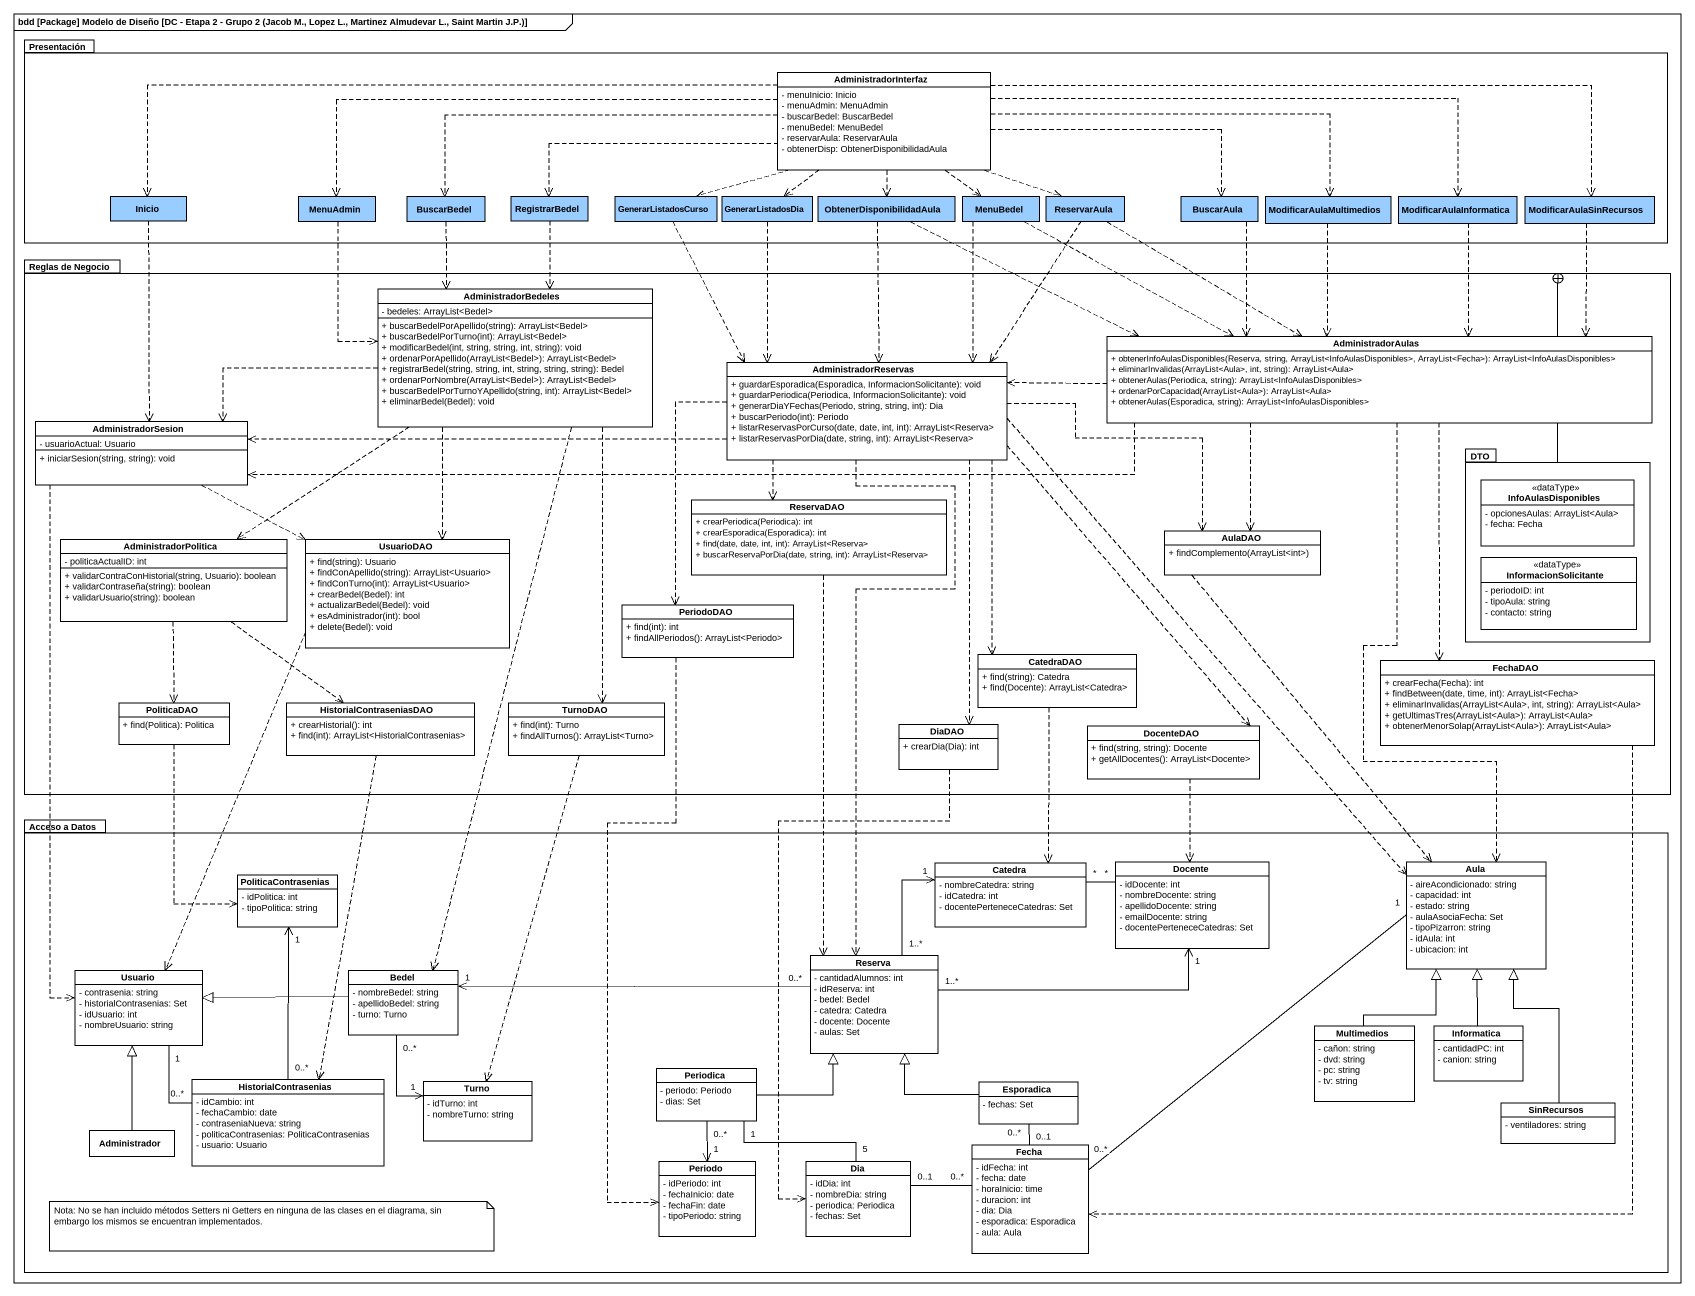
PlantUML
@startuml
mainframe bdd [Package] Modelo de Diseño [DC - Etapa 2 - Grupo 2 (Jacob M., Lopez L., Martinez Almudevar L., Saint Martin J.P.)]
hide circle
hide empty members
skinparam classAttributeIconSize 0
package Presentación {
  class AdministradorInterfaz {
    - menuInicio: Inicio
    - menuAdmin: MenuAdmin
    - buscarBedel: BuscarBedel
    - menuBedel: MenuBedel
    - reservarAula: ReservarAula
    - obtenerDisp: ObtenerDisponibilidadAula
  }
  class Inicio #99CCFF
  class MenuAdmin #99CCFF
  class BuscarBedel #99CCFF
  class RegistrarBedel #99CCFF
  class GenerarListadosCurso #99CCFF
  class GenerarListadosDia #99CCFF
  class ObtenerDisponibilidadAula #99CCFF
  class MenuBedel #99CCFF
  class ReservarAula #99CCFF
  class BuscarAula #99CCFF
  class ModificarAulaMultimedios #99CCFF
  class ModificarAulaInformatica #99CCFF
  class ModificarAulaSinRecursos #99CCFF
}
package "Reglas de Negocio" as Reglas_de_Negocio {
  class AdministradorBedeles {
    - bedeles: ArrayList<Bedel>
    + buscarBedelPorApellido(string): ArrayList<Bedel>
    + buscarBedelPorTurno(int): ArrayList<Bedel>
    + modificarBedel(int, string, string, int, string): void
    + ordenarPorApellido(ArrayList<Bedel>): ArrayList<Bedel>
    + registrarBedel(string, string, int, string, string, string): Bedel
    + ordenarPorNombre(ArrayList<Bedel>): ArrayList<Bedel>
    + buscarBedelPorTurnoYApellido(string, int): ArrayList<Bedel>
    + eliminarBedel(Bedel): void
  }
  class AdministradorAulas {
    + obtenerInfoAulasDisponibles(Reserva, string, ArrayList<InfoAulasDisponibles>, ArrayList<Fecha>): ArrayList<InfoAulasDisponibles>
    + eliminarInvalidas(ArrayList<Aula>, int, string): ArrayList<Aula>
    + obtenerAulas(Periodica, string): ArrayList<InfoAulasDisponibles>
    + ordenarPorCapacidad(ArrayList<Aula>): ArrayList<Aula>
    + obtenerAulas(Esporadica, string): ArrayList<InfoAulasDisponibles>
  }
  class AdministradorReservas {
    + guardarEsporadica(Esporadica, InformacionSolicitante): void
    + guardarPeriodica(Periodica, InformacionSolicitante): void
    + generarDiaYFechas(Periodo, string, string, int): Dia
    + buscarPeriodo(int): Periodo
    + listarReservasPorCurso(date, date, int, int): ArrayList<Reserva>
    + listarReservasPorDia(date, string, int): ArrayList<Reserva>
  }
  class AdministradorSesion {
    - usuarioActual: Usuario
    + iniciarSesion(string, string): void
  }
  package DTO {
    class InfoAulasDisponibles <<dataType>> {
      - opcionesAulas: ArrayList<Aula>
      - fecha: Fecha
    }
    class InformacionSolicitante <<dataType>> {
      - periodoID: int
      - tipoAula: string
      - contacto: string
    }
  }
  class ReservaDAO {
    + crearPeriodica(Periodica): int
    + crearEsporadica(Esporadica): int
    + find(date, date, int, int): ArrayList<Reserva>
    + buscarReservaPorDia(date, string, int): ArrayList<Reserva>
  }
  class AdministradorPolitica {
    - politicaActualID: int
    + validarContraConHistorial(string, Usuario): boolean
    + validarContraseña(string): boolean
    + validarUsuario(string): boolean
  }
  class UsuarioDAO {
    + find(string): Usuario
    + findConApellido(string): ArrayList<Usuario>
    + findConTurno(int): ArrayList<Usuario>
    + crearBedel(Bedel): int
    + actualizarBedel(Bedel): void
    + esAdministrador(int): bool
    + delete(Bedel): void
  }
  class AulaDAO {
    + findComplemento(ArrayList<int>)
  }
  class PeriodoDAO {
    + find(int): int
    + findAllPeriodos(): ArrayList<Periodo>
  }
  class CatedraDAO {
    + find(string): Catedra
    + find(Docente): ArrayList<Catedra>
  }
  class FechaDAO {
    + crearFecha(Fecha): int
    + findBetween(date, time, int): ArrayList<Fecha>
    + eliminarInvalidas(ArrayList<Aula>, int, string): ArrayList<Aula>
    + getUltimasTres(ArrayList<Aula>): ArrayList<Aula>
    + obtenerMenorSolap(ArrayList<Aula>): ArrayList<Aula>
  }
  class PoliticaDAO {
    + find(Politica): Politica
  }
  class HistorialContraseniasDAO {
    + crearHistorial(): int
    + find(int): ArrayList<HistorialContrasenias>
  }
  class TurnoDAO {
    + find(int): Turno
    + findAllTurnos(): ArrayList<Turno>
  }
  class DiaDAO {
    + crearDia(Dia): int
  }
  class DocenteDAO {
    + find(string, string): Docente
    + getAllDocentes(): ArrayList<Docente>
  }
}
package "Acceso a Datos" as Acceso_a_Datos {
  class Catedra {
    - nombreCatedra: string
    - idCatedra: int
    - docentePerteneceCatedras: Set
  }
  class Docente {
    - idDocente: int
    - nombreDocente: string
    - apellidoDocente: string
    - emailDocente: string
    - docentePerteneceCatedras: Set
  }
  class Aula {
    - aireAcondicionado: string
    - capacidad: int
    - estado: string
    - aulaAsociaFecha: Set
    - tipoPizarron: string
    - idAula: int
    - ubicacion: int
  }
  class PoliticaContrasenias {
    - idPolitica: int
    - tipoPolitica: string
  }
  class Usuario {
    - contrasenia: string
    - historialContrasenias: Set
    - idUsuario: int
    - nombreUsuario: string
  }
  class Bedel {
    - nombreBedel: string
    - apellidoBedel: string
    - turno: Turno
  }
  class Reserva {
    - cantidadAlumnos: int
    - idReserva: int
    - bedel: Bedel
    - catedra: Catedra
    - docente: Docente
    - aulas: Set
  }
  class Multimedios {
    - cañon: string
    - dvd: string
    - pc: string
    - tv: string
  }
  class Informatica {
    - cantidadPC: int
    - canion: string
  }
  class HistorialContrasenias {
    - idCambio: int
    - fechaCambio: date
    - contraseniaNueva: string
    - politicaContrasenias: PoliticaContrasenias
    - usuario: Usuario
  }
  class Turno {
    - idTurno: int
    - nombreTurno: string
  }
  class Periodica {
    - periodo: Periodo
    - dias: Set
  }
  class Esporadica {
    - fechas: Set
  }
  class Administrador
  class SinRecursos {
    - ventiladores: string
  }
  class Periodo {
    - idPeriodo: int
    - fechaInicio: date
    - fechaFin: date
    - tipoPeriodo: string
  }
  class Dia {
    - idDia: int
    - nombreDia: string
    - periodica: Periodica
    - fechas: Set
  }
  class Fecha {
    - idFecha: int
    - fecha: date
    - horaInicio: time
    - duracion: int
    - dia: Dia
    - esporadica: Esporadica
    - aula: Aula
  }
}
AdministradorInterfaz .left.> Inicio
AdministradorInterfaz .left.> MenuAdmin
AdministradorInterfaz .left.> BuscarBedel
AdministradorInterfaz .left.> RegistrarBedel
AdministradorInterfaz .left.> GenerarListadosCurso
AdministradorInterfaz ..> GenerarListadosDia
AdministradorInterfaz ..> ObtenerDisponibilidadAula
AdministradorInterfaz ..> MenuBedel
AdministradorInterfaz .right.> ReservarAula
AdministradorInterfaz .right.> BuscarAula
AdministradorInterfaz .right.> ModificarAulaMultimedios
AdministradorInterfaz .right.> ModificarAulaInformatica
AdministradorInterfaz .right.> ModificarAulaSinRecursos
Inicio ..> AdministradorSesion
MenuAdmin ..> AdministradorBedeles
BuscarBedel ..> AdministradorBedeles
RegistrarBedel ..> AdministradorBedeles
GenerarListadosCurso ..> AdministradorReservas
GenerarListadosDia ..> AdministradorReservas
ObtenerDisponibilidadAula .right.> AdministradorAulas
ObtenerDisponibilidadAula ..> AdministradorReservas
MenuBedel .right.> AdministradorAulas
MenuBedel ..> AdministradorReservas
ReservarAula .right.> AdministradorAulas
ReservarAula ..> AdministradorReservas
BuscarAula ..> AdministradorAulas
ModificarAulaMultimedios ..> AdministradorAulas
ModificarAulaInformatica ..> AdministradorAulas
ModificarAulaSinRecursos ..> AdministradorAulas
AdministradorBedeles .left.> AdministradorSesion
AdministradorBedeles ..> AdministradorPolitica
AdministradorBedeles ..> UsuarioDAO
AdministradorBedeles ..> TurnoDAO
AdministradorBedeles ..> Bedel
AdministradorAulas .left.> AdministradorReservas
AdministradorAulas .left.> AdministradorSesion
AdministradorAulas ..> AulaDAO
AdministradorAulas ..> FechaDAO
AdministradorAulas ..> Aula
AdministradorReservas .left.> AdministradorSesion
AdministradorReservas ..> ReservaDAO
AdministradorReservas .right.> AulaDAO
AdministradorReservas ..> PeriodoDAO
AdministradorReservas ..> CatedraDAO
AdministradorReservas ..> DiaDAO
AdministradorReservas ..> DocenteDAO
AdministradorReservas ..> Aula
AdministradorReservas ..> Reserva
AdministradorSesion .right.> UsuarioDAO
AdministradorSesion ..> Usuario
DTO -left-+ Reglas_de_Negocio
ReservaDAO ..> Reserva
AdministradorPolitica ..> PoliticaDAO
AdministradorPolitica ..> HistorialContraseniasDAO
UsuarioDAO ..> Usuario
AulaDAO ..> Aula
PeriodoDAO ..> Periodo
CatedraDAO ..> Catedra
FechaDAO ..> Fecha
PoliticaDAO ..> PoliticaContrasenias
HistorialContraseniasDAO ..> HistorialContrasenias
TurnoDAO ..> Turno
DiaDAO ..> Dia
DocenteDAO ..> Docente
Catedra "*" -right- "*" Docente
Usuario "1" -- "0..*" HistorialContrasenias
Bedel -left-|> Usuario
Bedel "0..*" --> "1" Turno
Reserva "1..*" -up-> "1" Catedra
Reserva "1..*" -right-> "1" Docente
Reserva "0..*" -left-> "1" Bedel
Multimedios -up-|> Aula
Informatica -up-|> Aula
HistorialContrasenias "0..*" -up-> "1" PoliticaContrasenias
Periodica -right-|> Reserva
Periodica "0..*" --> "1" Periodo
Periodica "1" -- "5" Dia
Esporadica -up-|> Reserva
Esporadica "0..1" -- "0..*" Fecha
Administrador -up-|> Usuario
SinRecursos -up-|> Aula
Dia "0..1" -right- "0..*" Fecha
Fecha "0..*" -up- "1" Aula
note as N1
  Nota: No se han incluido métodos Setters ni Getters en ninguna de las clases en el diagrama, sin embargo los mismos se encuentran implementados.
end note
@enduml
